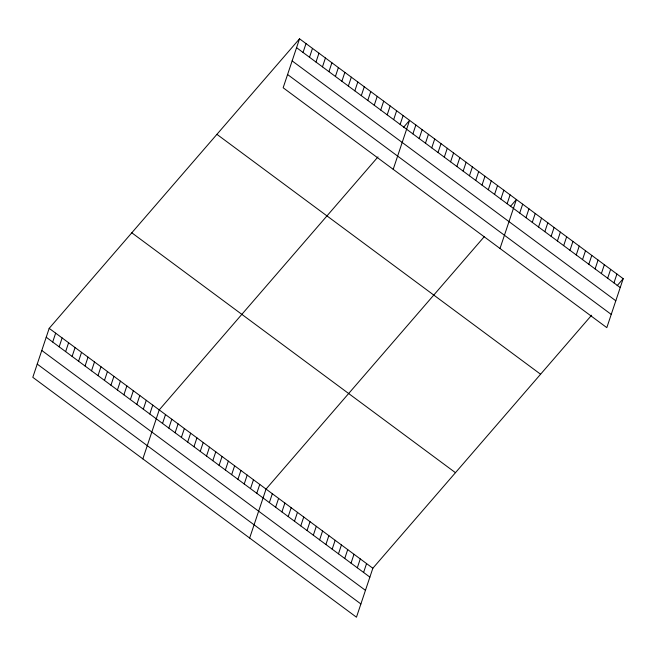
<?xml version="1.0" encoding="UTF-8"?>
<svg xmlns="http://www.w3.org/2000/svg" width="656" height="656" viewBox="0 0 656 656"><rect width="100%" height="100%" fill="white"/><g stroke="black" fill="none" stroke-linecap="round" stroke-linejoin="round"><path stroke-width="0.98" d="M299.538 38.794L283.154 87.765L606.816 327.647L623.2 278.677L299.538 38.794L49.184 328.353L32.8 377.323L356.462 617.206L372.846 568.235L591.614 315.216M52.693 342.022L55.662 333.15M59.163 346.819L62.131 337.947M65.641 351.616L68.601 342.744M72.111 356.413L75.079 347.541M78.581 361.21L81.549 352.346M85.059 366.007L88.027 357.143M91.528 370.804L94.497 361.94M98.006 375.601L100.975 366.737M104.476 380.406L107.445 371.534M110.946 385.203L113.914 376.331M117.424 390L120.392 381.128M123.894 394.797L126.862 385.925M130.372 399.594L133.34 390.722M136.842 404.391L139.81 395.519M143.32 409.188L146.28 400.316M149.789 413.985L152.758 405.113M142.844 458.88L159.228 409.918L377.995 156.891M162.549 423.44L165.517 414.567M168.83 428.097L171.798 419.225M175.111 432.755L178.079 423.883M303.039 52.464L306.008 43.591M181.392 437.413L184.361 428.54M309.517 57.261L312.486 48.388M187.673 442.07L190.642 433.198M315.987 62.058L318.955 53.185M193.963 446.72L196.931 437.855M322.465 66.855L325.433 57.982M200.244 451.377L203.212 442.513M328.935 71.652L331.903 62.779M206.525 456.035L209.494 447.162M335.413 76.449L338.381 67.576M212.806 460.692L215.775 451.82M341.883 81.246L344.851 72.373M219.088 465.35L222.056 456.478M348.352 86.043L351.321 77.178M225.377 470.008L228.345 461.135M354.83 90.84L357.799 81.975M231.658 474.665L234.627 465.793M361.3 95.637L364.269 86.772M237.939 479.323L240.908 470.45M367.778 100.434L370.747 91.569M244.221 483.972L247.189 475.108M374.248 105.239L377.216 96.366M250.502 488.63L253.47 479.766M380.726 110.036L383.686 101.163M256.791 493.287L259.76 484.415M387.196 114.833L390.164 105.96M249.657 538.043L266.041 489.073L484.194 236.75M393.666 119.63L396.634 110.757M269.354 502.603L272.322 493.73M400.144 124.427L403.112 115.554M275.635 507.26L278.603 498.388M393.198 169.322L409.582 120.351L403.506 127.379M281.916 511.918L284.884 503.045M412.895 133.881L415.863 125.009M288.205 516.575L291.174 507.703M419.184 138.539L422.152 129.667M294.487 521.225L297.455 512.361M425.465 143.197L428.434 134.324M300.768 525.882L303.736 517.018M431.746 147.846L434.715 138.982M307.049 530.54L310.017 521.668M438.028 152.504L440.996 143.639M313.33 535.198L316.299 526.325M444.309 157.161L447.277 148.297M319.62 539.855L322.588 530.983M450.598 161.819L453.567 152.946M325.901 544.513L328.869 535.64M456.879 166.476L459.848 157.604M332.182 549.17L335.15 540.298M463.161 171.134L466.129 162.262M338.463 553.828L341.432 544.956M469.442 175.792L472.41 166.919M344.744 558.477L347.713 549.613M475.723 180.449L478.691 171.577M351.034 563.135L354.002 554.271M482.012 185.099L484.981 176.234M357.315 567.793L360.283 558.92M488.294 189.756L491.262 180.892M363.596 572.45L366.565 563.578M494.575 194.414L497.543 185.541M500.856 199.071L503.824 190.199M507.137 203.729L510.106 194.857M500.003 248.485L516.395 199.514L510.319 206.542M519.708 213.044L522.676 204.172M525.989 217.702L528.957 208.829M532.27 222.351L535.239 213.487M538.551 227.009L541.52 218.145M544.841 231.666L547.809 222.794M551.122 236.324L554.09 227.452M557.403 240.982L560.372 232.109M563.684 245.639L566.653 236.767M569.966 250.297L572.934 241.424M576.255 254.954L579.223 246.082M582.536 259.604L585.505 250.74M588.817 264.261L591.786 255.397M595.099 268.919L598.067 260.047M601.38 273.577L604.348 264.704M607.669 278.234L610.638 269.362M613.95 282.892L616.919 274.019M617.124 285.704L623.2 278.677M296.569 47.667L620.232 287.549M292.141 60.893L615.804 300.776M287.582 74.53L611.244 314.413M216.923 134.349L540.585 374.232M131.799 232.798L455.461 472.681M49.184 328.353L372.846 568.235M46.215 337.225L369.877 577.108M41.787 350.46L365.449 590.343M37.228 364.088L360.89 603.971"/></g></svg>
